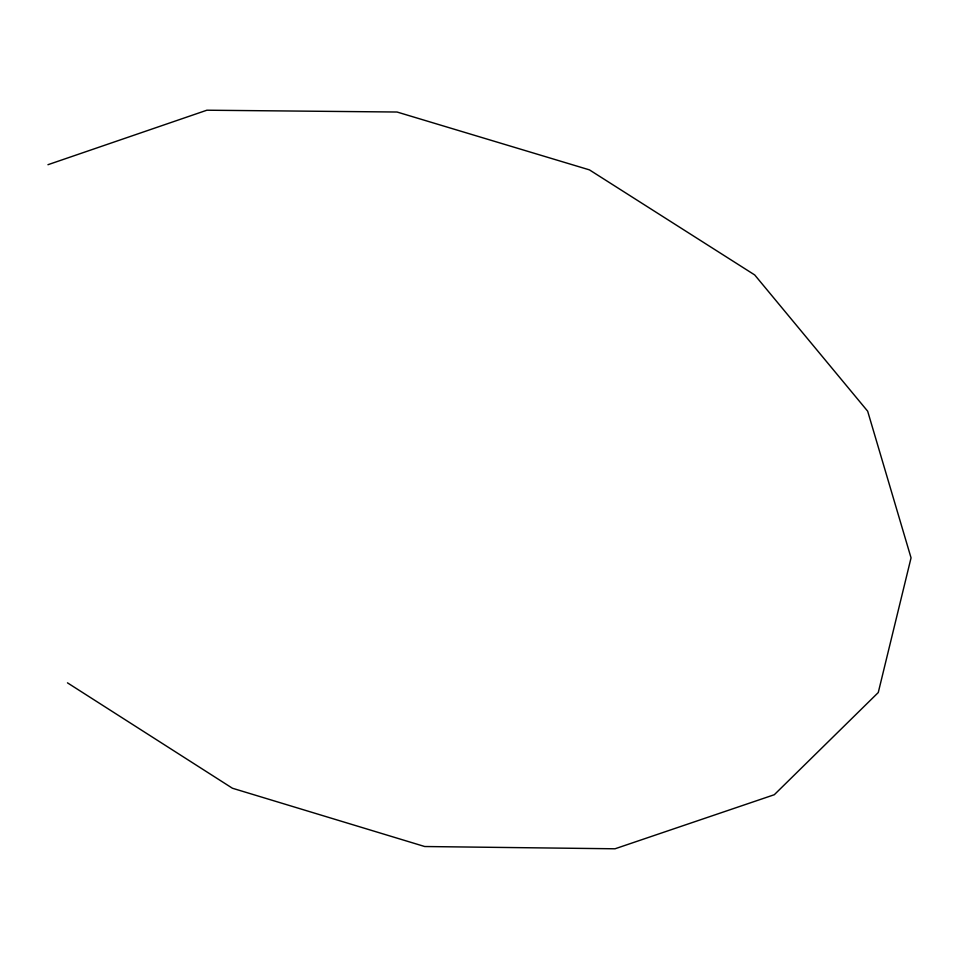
<?xml version="1.0" encoding="UTF-8"?>
<svg xmlns="http://www.w3.org/2000/svg" width="959" height="959" viewBox="0 0 959 959"><rect width="100%" height="100%" fill="white"/><g stroke="black" fill="none" stroke-linecap="round" stroke-linejoin="round"><path stroke-width="1.44" d="M47.95 164.708L206.88 110.213L397.038 112.023L589.437 169.875L754.709 274.945L867.667 411.207L911.05 557.862L878.264 692.542L774.297 794.723L615.019 848.787L424.717 846.521L232.426 788.238L67.466 682.844"/></g></svg>
